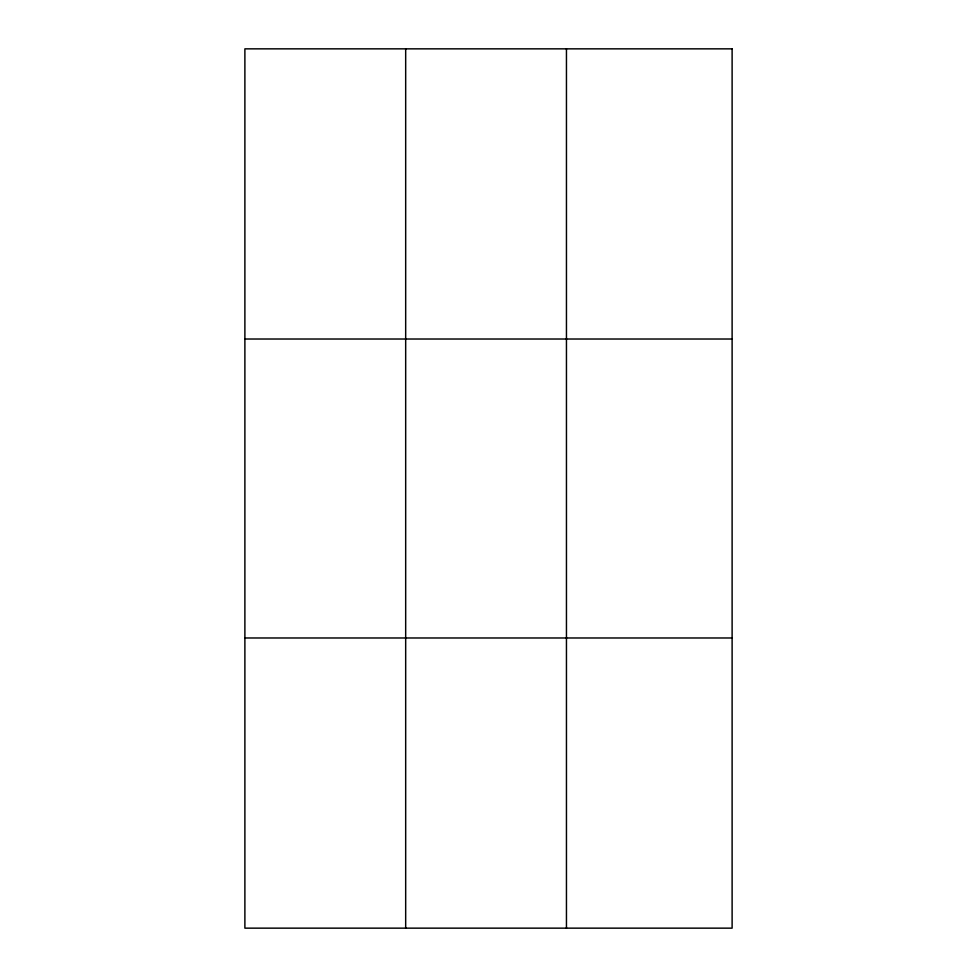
<?xml version="1.0" encoding="UTF-8"?>
<svg xmlns="http://www.w3.org/2000/svg" width="977" height="977" viewBox="0 0 977 977"><rect width="100%" height="100%" fill="white"/><g stroke="black" fill="none" stroke-linecap="round" stroke-linejoin="round"><path stroke-width="1.47" d="M405.675 48.85L405.675 928.15M566.452 48.85L566.452 928.15M244.885 339.019L732.115 339.019M244.885 637.981L732.115 637.981M732.115 48.85L732.115 928.15L244.885 928.15L244.885 48.85L732.115 48.85"/></g></svg>
